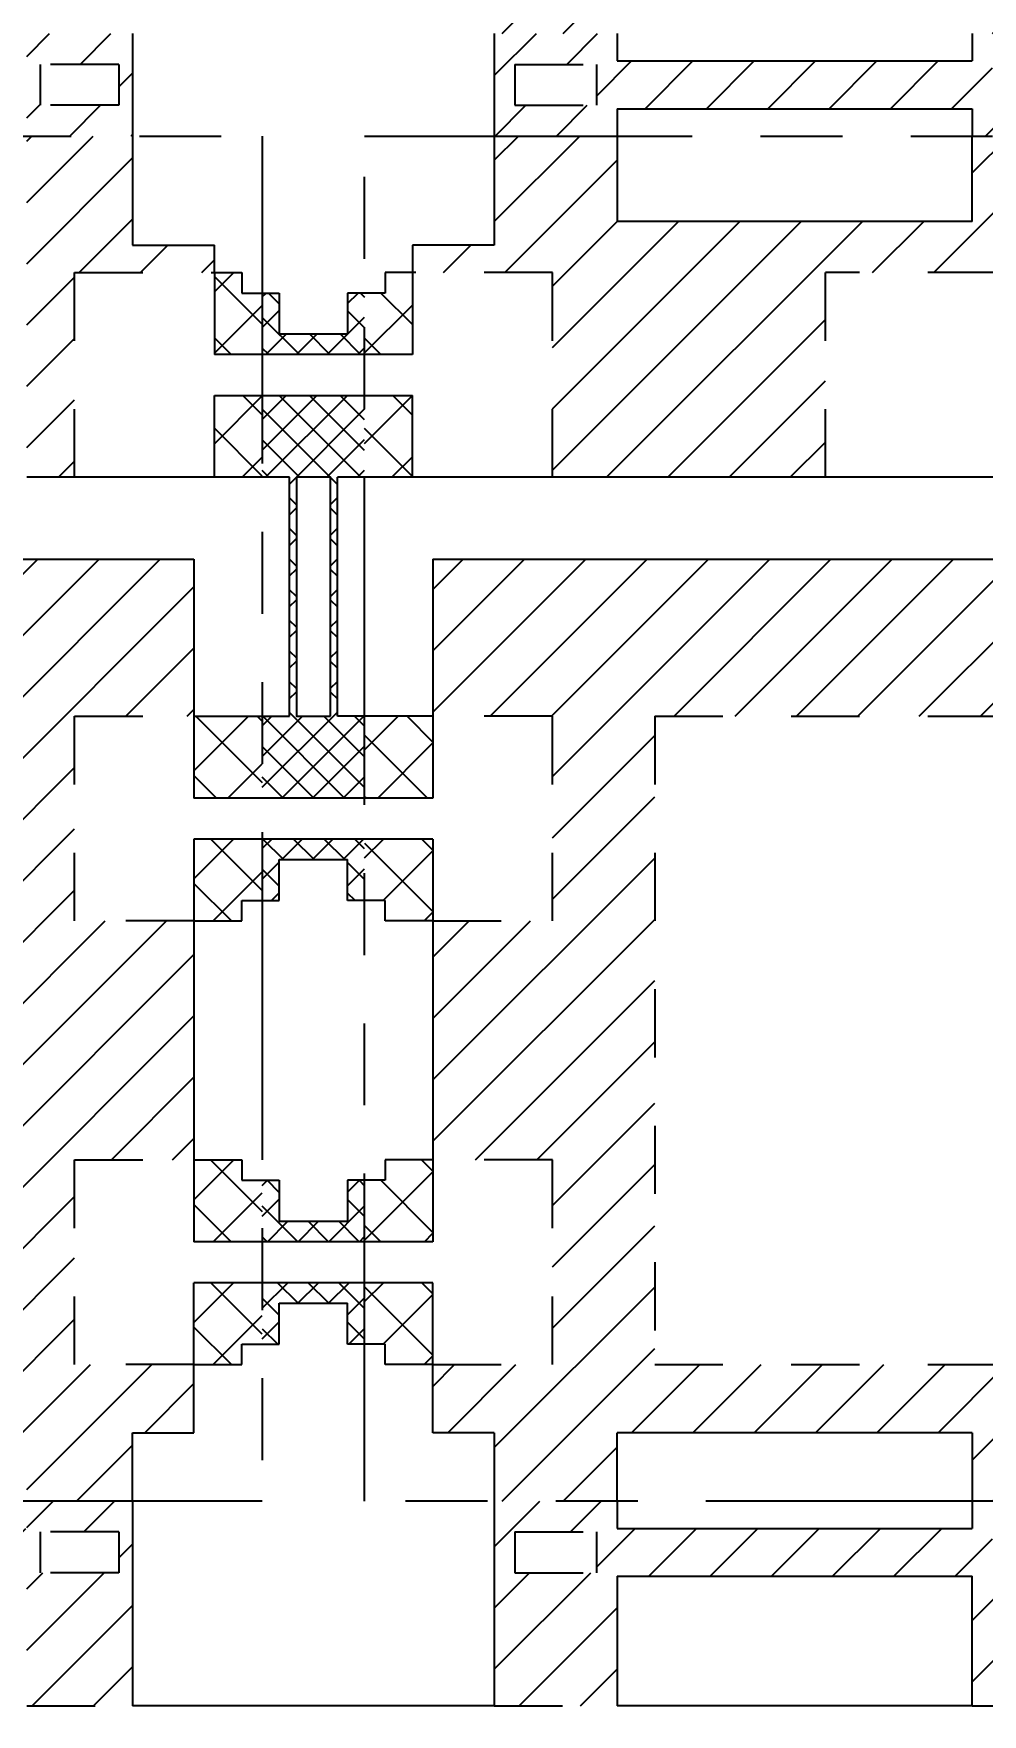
# Model space of a CAD drawing. Extents: x -338 to -53, y 67 to 196.
# Drawn here: x -319.7 to -318.31, y 117.715 to 120.178 of the extents above; entities that cross this region are included whole.
import ezdxf

# ---------------------------------------------------------------- set-up
doc = ezdxf.new("R2010")
doc.units = 0
doc.linetypes.add('ACAD_ISO09W100', pattern=[45, 24, -3, 6, -3, 6, -3])
doc.linetypes.add('HIDDEN', pattern=[0.375, 0.25, -0.125])
for name, color, linetype in [('dimension', 3, 'Continuous'), ('Etched Area', 4, 'Continuous'), ('Hidden', 4, 'HIDDEN'), ('PKG Line', 2, 'ACAD_ISO09W100')]:
    doc.layers.add(name, color=color, linetype=linetype)
doc.styles.add('SIMPLEX', font='SIMPLEX')
doc.dimstyles.new('1', dxfattribs={"dimtxt": 1, "dimasz": 1, "dimexe": 0.3, "dimexo": 0.3, "dimgap": 0.3, "dimtad": 0, "dimdec": 3, "dimzin": 1, "dimdsep": 46, "dimtxsty": 'SIMPLEX', "dimcen": 0, "dimclrd": 256, "dimclre": 256, "dimclrt": 7, "dimadec": 0, "dimazin": 1, "dimtm": 1.25, "dimtfac": 1, "dimtdec": 3, "dimtmove": 0, "dimatfit": 0, "dimfxl": 1, "dimtolj": 1, "dimtzin": 0, "dimlwd": -1, "dimlwe": -1, "dimarcsym": 1})
pattern_1 = [(45, (219.45187, 308.26846), (-0.0449012806, 0.0449012806), [])]
pattern_2 = [(45, (-586.18266, 158.607387), (-0.04490128, 0.04490128), [])]
pattern_3 = [(135, (-586.18266, 158.607387), (-0.04490128, -0.04490128), [])]
pattern_4 = [(45, (-584.03266, 158.607387), (-0.04490128, 0.04490128), [])]
pattern_5 = [(45, (-586.23266, 158.607387), (-0.04490128, 0.04490128), [])]
pattern_6 = [(135, (-586.23266, 158.607387), (-0.04490128, -0.04490128), [])]
pattern_7 = [(45, (-207.666178, 128.66751), (-0.02245064, 0.02245064), [])]
pattern_8 = [(135, (-207.666178, 128.66751), (-0.02245064, -0.02245064), [])]

# ---------------------------------------------------------------- blocks, each defined once
blk = doc.blocks.new('*D25')
at = {"layer": 'Defpoints', "color": 0, "transparency": 16777216}
for p in [(2540.3534, 1935.2739), (2409.9027, 1907.2739), (2416.2869, 1907.2739)]:
    blk.add_point(p, dxfattribs=at)
at = {"layer": 'dimension', "transparency": 16777216}
blk.add_line((2415.9869, 1907.2739), (2409.9027, 1907.2739), dxfattribs=at)
at = {"layer": 'dimension', "color": 7, "transparency": 16777216, "insert": (2407.1265, 1907.2739), "char_height": 1, "attachment_point": 5, "style": 'SIMPLEX'}
blk.add_mtext('\\A1;28.000', dxfattribs=at)
blk = doc.blocks.new('*D26')
at = {"layer": 'Defpoints', "color": 0, "transparency": 16777216}
for p in [(2540.3534, 1935.2739), (2409.9027, 1904.4489), (2420.8223, 1904.4489)]:
    blk.add_point(p, dxfattribs=at)
at = {"layer": 'dimension', "transparency": 16777216}
blk.add_line((2420.5223, 1904.4489), (2409.9027, 1904.4489), dxfattribs=at)
at = {"layer": 'dimension', "color": 7, "transparency": 16777216, "insert": (2407.1265, 1904.4489), "char_height": 1, "attachment_point": 5, "style": 'SIMPLEX'}
blk.add_mtext('\\A1;30.825', dxfattribs=at)
blk = doc.blocks.new('*D27')
at = {"layer": 'Defpoints', "color": 0, "transparency": 16777216}
for p in [(2540.3534, 1935.2739), (2409.9027, 1903.2739), (2416.9041, 1903.2739)]:
    blk.add_point(p, dxfattribs=at)
at = {"layer": 'dimension', "transparency": 16777216}
blk.add_line((2416.6041, 1903.2739), (2409.9027, 1903.2739), dxfattribs=at)
at = {"layer": 'dimension', "color": 7, "transparency": 16777216, "insert": (2407.1265, 1903.2739), "char_height": 1, "attachment_point": 5, "style": 'SIMPLEX'}
blk.add_mtext('\\A1;32.000', dxfattribs=at)
blk = doc.blocks.new('*D28')
at = {"layer": 'Defpoints', "color": 0, "transparency": 16777216}
for p in [(2540.3534, 1935.2739), (2409.9027, 1901.7739), (2425.6548, 1901.7739)]:
    blk.add_point(p, dxfattribs=at)
at = {"layer": 'dimension', "transparency": 16777216}
blk.add_line((2425.3548, 1901.7739), (2409.9027, 1901.7739), dxfattribs=at)
at = {"layer": 'dimension', "color": 7, "transparency": 16777216, "insert": (2407.1265, 1901.7739), "char_height": 1, "attachment_point": 5, "style": 'SIMPLEX'}
blk.add_mtext('\\A1;33.500', dxfattribs=at)
blk = doc.blocks.new('*D29')
at = {"layer": 'Defpoints', "color": 0, "transparency": 16777216}
for p in [(2540.3534, 1935.2739), (2416.1674, 1901.4286), (2409.9027, 1900.5521)]:
    blk.add_point(p, dxfattribs=at)
at = {"layer": 'dimension', "transparency": 16777216}
for p, q in [((2413.9027, 1901.4286), (2411.9027, 1900.5521)), ((2415.8674, 1901.4286), (2413.9027, 1901.4286)), ((2411.9027, 1900.5521), (2409.9027, 1900.5521))]:
    blk.add_line(p, q, dxfattribs=at)
at = {"layer": 'dimension', "color": 7, "transparency": 16777216, "insert": (2407.1265, 1900.5521), "char_height": 1, "attachment_point": 5, "style": 'SIMPLEX'}
blk.add_mtext('\\A1;33.845', dxfattribs=at)
blk = doc.blocks.new('*D30')
at = {"layer": 'Defpoints', "color": 0, "transparency": 16777216}
for p in [(2540.3534, 1935.2739), (2418.3305, 1900.2739), (2409.9027, 1899.3573)]:
    blk.add_point(p, dxfattribs=at)
at = {"layer": 'dimension', "transparency": 16777216}
for p, q in [((2413.9027, 1900.2739), (2411.9027, 1899.3573)), ((2418.0305, 1900.2739), (2413.9027, 1900.2739)), ((2411.9027, 1899.3573), (2409.9027, 1899.3573))]:
    blk.add_line(p, q, dxfattribs=at)
at = {"layer": 'dimension', "color": 7, "transparency": 16777216, "insert": (2407.1265, 1899.3573), "char_height": 1, "attachment_point": 5, "style": 'SIMPLEX'}
blk.add_mtext('\\A1;35.000', dxfattribs=at)
blk = doc.blocks.new('*D57')
at = {"layer": 'Defpoints', "color": 0, "transparency": 16777216}
for p in [(2540.3534, 1935.2739), (2421.0284, 1904.3432), (2421.0399, 1893.0124)]:
    blk.add_point(p, dxfattribs=at)
at = {"layer": 'dimension', "transparency": 16777216}
for p, q in [((2421.0284, 1904.0432), (2421.0284, 1897.0124)), ((2421.0284, 1897.0124), (2421.0399, 1895.0124)), ((2421.0399, 1895.0124), (2421.0399, 1893.0124))]:
    blk.add_line(p, q, dxfattribs=at)
at = {"layer": 'dimension', "color": 7, "transparency": 16777216, "insert": (2421.0399, 1889.9505), "char_height": 1, "attachment_point": 5, "rotation": 90, "style": 'SIMPLEX'}
blk.add_mtext('\\A1;119.325', dxfattribs=at)

msp = doc.modelspace()

# ---------------------------------------------------------------- hatches: boundary and pattern name
at = {"layer": 'Etched Area'}
h = msp.add_hatch(dxfattribs=at)
h.set_pattern_fill('ANSI31', color=256, scale=0.02)
h.set_pattern_definition([(45, (-584.03266, 160.757387), (-0.04490128, 0.04490128), [])])
h.paths.add_polyline_path([(-317.3155, 121.5577), (-319.1155, 121.5577), (-319.1155, 121.3277), (-318.9405, 121.3277), (-318.9405, 121.0277), (-319.1155, 121.0277), (-319.1155, 120.6777), (-318.9405, 120.6777), (-318.9405, 120.3777), (-319.1155, 120.3777), (-319.1155, 120.2777), (-319.0255, 120.2777), (-319.0255, 120.1777), (-318.8455, 120.1777), (-318.8455, 120.2777), (-318.3255, 120.2777), (-318.3255, 120.1777), (-318.1055, 120.1777), (-318.1055, 120.2777), (-317.5605, 120.2777), (-317.5605, 120.1777), (-317.4055, 120.1777), (-317.4055, 120.2777), (-317.3155, 120.2777), (-317.3155, 120.3777), (-317.4905, 120.3777), (-317.4905, 120.6777), (-317.3155, 120.6777), (-317.3155, 121.0277), (-317.4905, 121.0277), (-317.4905, 121.3277), (-317.3155, 121.3277)])
h.paths.add_polyline_path([(-318.7905, 121.3277), (-317.6405, 121.3277), (-317.6405, 120.5777), (-317.8405, 120.3777), (-318.7905, 120.3777)], flags=16)
h = msp.add_hatch(dxfattribs=at)
h.set_pattern_fill('ANSI31', color=256, scale=0.02)
h.set_pattern_definition(pattern_1)
h.paths.add_polyline_path([(-319.5555, 120.1777), (-319.7105, 120.1777), (-319.7105, 120.1377), (-320.2555, 120.1377), (-320.2555, 120.1777), (-320.4755, 120.1777), (-320.4755, 120.1377), (-320.9955, 120.1377), (-320.9955, 120.1777), (-321.1755, 120.1777), (-321.1755, 120.0277), (-320.9955, 120.0277), (-320.9955, 120.0677), (-320.4755, 120.0677), (-320.4755, 120.0277), (-320.2555, 120.0277), (-320.2555, 120.0677), (-319.7105, 120.0677), (-319.7105, 120.0277), (-319.5555, 120.0277)])
h.paths.add_polyline_path([(-320.2855, 120.0727), (-320.4455, 120.0727), (-320.4455, 120.1327), (-320.2855, 120.1327)], flags=16)
h.paths.add_polyline_path([(-319.6905, 120.1327), (-319.5755, 120.1327), (-319.5755, 120.0727), (-319.6905, 120.0727)], flags=16)
h.paths.add_polyline_path([(-321.0255, 120.0727), (-321.1455, 120.0727), (-321.1455, 120.1327), (-321.0255, 120.1327)], flags=16)
h = msp.add_hatch(dxfattribs=at)
h.set_pattern_fill('ANSI31', color=256, scale=0.02)
h.set_pattern_definition([(45, (221.60187, 308.26846), (-0.0449012806, 0.0449012806), [])])
h.paths.add_polyline_path([(-317.4055, 120.1777), (-317.5605, 120.1777), (-317.5605, 120.1377), (-318.1055, 120.1377), (-318.1055, 120.1777), (-318.3255, 120.1777), (-318.3255, 120.1377), (-318.8455, 120.1377), (-318.8455, 120.1777), (-319.0255, 120.1777), (-319.0255, 120.0277), (-318.8455, 120.0277), (-318.8455, 120.0677), (-318.3255, 120.0677), (-318.3255, 120.0277), (-318.1055, 120.0277), (-318.1055, 120.0677), (-317.5605, 120.0677), (-317.5605, 120.0277), (-317.4055, 120.0277)])
h.paths.add_polyline_path([(-318.1355, 120.0727), (-318.2955, 120.0727), (-318.2955, 120.1327), (-318.1355, 120.1327)], flags=16)
h.paths.add_polyline_path([(-317.5405, 120.1327), (-317.4255, 120.1327), (-317.4255, 120.0727), (-317.5405, 120.0727)], flags=16)
h.paths.add_polyline_path([(-318.8755, 120.0727), (-318.9955, 120.0727), (-318.9955, 120.1327), (-318.8755, 120.1327)], flags=16)
h = msp.add_hatch(dxfattribs=at)
h.set_pattern_fill('ANSI31', color=4, scale=0.02)
h.set_pattern_definition(pattern_2)
h.paths.add_polyline_path([(-319.5555, 120.0277), (-319.7105, 120.0277), (-319.7105, 119.5277), (-319.6405, 119.5277), (-319.6405, 119.8277), (-319.4355, 119.8277), (-319.4355, 119.8677), (-319.5555, 119.8677)])
h = msp.add_hatch(dxfattribs=at)
h.set_pattern_fill('ANSI31', color=256, scale=0.02)
h.set_pattern_definition(pattern_4)
h.paths.add_polyline_path([(-318.5405, 119.8277), (-317.8905, 119.8277), (-317.8905, 119.5277), (-317.8405, 119.5277), (-317.8405, 119.9027), (-318.1055, 119.9027), (-318.1055, 120.0277), (-318.3255, 120.0277), (-318.3255, 119.9027), (-318.8455, 119.9027), (-318.8455, 120.0277), (-319.0255, 120.0277), (-319.0255, 119.8677), (-319.1455, 119.8677), (-319.1455, 119.8277), (-318.9405, 119.8277), (-318.9405, 119.5277), (-318.5405, 119.5277)])
h = msp.add_hatch(dxfattribs=at)
h.set_pattern_fill('ANSI31', color=4, scale=0.02)
h.set_pattern_definition([(45, (-586.18266, 159.907387), (-0.04490128, 0.04490128), [])])
h.paths.add_polyline_path([(-319.4355, 119.8277), (-319.4355, 119.7077), (-319.3655, 119.7077), (-319.3655, 119.7977), (-319.3955, 119.7977), (-319.3955, 119.8277)])
h = msp.add_hatch(dxfattribs=at)
h.set_pattern_fill('ANSI31', color=4, scale=0.02, angle=90)
h.set_pattern_definition([(135, (-586.18266, 159.907387), (-0.04490128, -0.04490128), [])])
h.paths.add_polyline_path([(-319.4355, 119.8277), (-319.4355, 119.7077), (-319.3655, 119.7077), (-319.3655, 119.7977), (-319.3955, 119.7977), (-319.3955, 119.8277)])
h = msp.add_hatch(dxfattribs=at)
h.set_pattern_fill('ANSI31', color=4, scale=0.02)
h.set_pattern_definition([(45, (-586.23266, 159.907387), (-0.04490128, 0.04490128), [])])
h.paths.add_polyline_path([(-319.1455, 119.7077), (-319.1455, 119.8277), (-319.1855, 119.8277), (-319.1855, 119.7977), (-319.2155, 119.7977), (-319.2155, 119.7077)])
h = msp.add_hatch(dxfattribs=at)
h.set_pattern_fill('ANSI31', color=4, scale=0.02, angle=90)
h.set_pattern_definition([(135, (-586.23266, 159.907387), (-0.04490128, -0.04490128), [])])
h.paths.add_polyline_path([(-319.1455, 119.7077), (-319.1455, 119.8277), (-319.1855, 119.8277), (-319.1855, 119.7977), (-319.2155, 119.7977), (-319.2155, 119.7077)])
h = msp.add_hatch(dxfattribs=at)
h.set_pattern_fill('ANSI31', color=256, scale=0.01)
h.set_pattern_definition(pattern_7)
h.paths.add_polyline_path([(-319.2155, 119.7977), (-319.2405, 119.7977), (-319.2405, 119.7377), (-319.3405, 119.7377), (-319.3405, 119.7977), (-319.3655, 119.7977), (-319.3655, 119.7077), (-319.2155, 119.7077)])
h = msp.add_hatch(dxfattribs=at)
h.set_pattern_fill('ANSI31', color=256, scale=0.01, angle=90)
h.set_pattern_definition(pattern_8)
h.paths.add_polyline_path([(-319.2155, 119.7977), (-319.2405, 119.7977), (-319.2405, 119.7377), (-319.3405, 119.7377), (-319.3405, 119.7977), (-319.3655, 119.7977), (-319.3655, 119.7077), (-319.2155, 119.7077)])
h = msp.add_hatch(dxfattribs=at)
h.set_pattern_fill('ANSI31', color=4, scale=0.02, angle=90)
h.set_pattern_definition(pattern_3)
h.paths.add_polyline_path([(-319.3655, 119.6477), (-319.4355, 119.6477), (-319.4355, 119.5277), (-319.3655, 119.5277)])
h = msp.add_hatch(dxfattribs=at)
h.set_pattern_fill('ANSI31', color=4, scale=0.02)
h.set_pattern_definition(pattern_2)
h.paths.add_polyline_path([(-319.3655, 119.6477), (-319.4355, 119.6477), (-319.4355, 119.5277), (-319.3655, 119.5277)])
h = msp.add_hatch(dxfattribs=at)
h.set_pattern_fill('ANSI31', color=256, scale=0.01)
h.set_pattern_definition(pattern_7)
h.paths.add_polyline_path([(-319.2655, 119.1777), (-319.3155, 119.1777), (-319.3155, 119.5277), (-319.2655, 119.5277)])
h.paths.add_polyline_path([(-319.2155, 119.6477), (-319.3655, 119.6477), (-319.3655, 119.5277), (-319.3255, 119.5277), (-319.3255, 119.1777), (-319.3655, 119.1777), (-319.3655, 119.0577), (-319.2155, 119.0577), (-319.2155, 119.1777), (-319.2555, 119.1777), (-319.2555, 119.5277), (-319.2155, 119.5277)])
h = msp.add_hatch(dxfattribs=at)
h.set_pattern_fill('ANSI31', color=256, scale=0.01, angle=90)
h.set_pattern_definition(pattern_8)
h.paths.add_polyline_path([(-319.2655, 119.1777), (-319.3155, 119.1777), (-319.3155, 119.5277), (-319.2655, 119.5277)])
h.paths.add_polyline_path([(-319.2155, 119.6477), (-319.3655, 119.6477), (-319.3655, 119.5277), (-319.3255, 119.5277), (-319.3255, 119.1777), (-319.3655, 119.1777), (-319.3655, 119.0577), (-319.2155, 119.0577), (-319.2155, 119.1777), (-319.2555, 119.1777), (-319.2555, 119.5277), (-319.2155, 119.5277)])
h = msp.add_hatch(dxfattribs=at)
h.set_pattern_fill('ANSI31', color=4, scale=0.02, angle=90)
h.set_pattern_definition(pattern_6)
h.paths.add_polyline_path([(-319.1455, 119.6477), (-319.2155, 119.6477), (-319.2155, 119.5277), (-319.1455, 119.5277)])
h = msp.add_hatch(dxfattribs=at)
h.set_pattern_fill('ANSI31', color=4, scale=0.02)
h.set_pattern_definition(pattern_5)
h.paths.add_polyline_path([(-319.1455, 119.6477), (-319.2155, 119.6477), (-319.2155, 119.5277), (-319.1455, 119.5277)])
h = msp.add_hatch(dxfattribs=at)
h.set_pattern_fill('ANSI31', color=256, scale=0.02)
h.set_pattern_definition(pattern_2)
h.paths.add_polyline_path([(-319.4655, 119.4077), (-321.2655, 119.4077), (-321.2655, 119.1777), (-321.0905, 119.1777), (-321.0905, 118.8777), (-321.2655, 118.8777), (-321.2655, 118.5277), (-321.0905, 118.5277), (-321.0905, 118.2277), (-321.2655, 118.2277), (-321.2655, 118.1277), (-321.1755, 118.1277), (-321.1755, 118.0277), (-320.9955, 118.0277), (-320.9955, 118.1277), (-320.4755, 118.1277), (-320.4755, 118.0277), (-320.2555, 118.0277), (-320.2555, 118.1277), (-319.7105, 118.1277), (-319.7105, 118.0277), (-319.5555, 118.0277), (-319.5555, 118.1277), (-319.4655, 118.1277), (-319.4655, 118.2277), (-319.6405, 118.2277), (-319.6405, 118.5277), (-319.4655, 118.5277), (-319.4655, 118.8777), (-319.6405, 118.8777), (-319.6405, 119.1777), (-319.4655, 119.1777)])
h.paths.add_polyline_path([(-320.9405, 119.1777), (-319.7905, 119.1777), (-319.7905, 118.4277), (-319.9905, 118.2277), (-320.9405, 118.2277)], flags=16)
h = msp.add_hatch(dxfattribs=at)
h.set_pattern_fill('ANSI31', color=256, scale=0.02)
h.set_pattern_definition(pattern_4)
h.paths.add_polyline_path([(-317.3155, 119.4077), (-319.1155, 119.4077), (-319.1155, 119.1777), (-318.9405, 119.1777), (-318.9405, 118.8777), (-319.1155, 118.8777), (-319.1155, 118.5277), (-318.9405, 118.5277), (-318.9405, 118.2277), (-319.1155, 118.2277), (-319.1155, 118.1277), (-319.0255, 118.1277), (-319.0255, 118.0277), (-318.8455, 118.0277), (-318.8455, 118.1277), (-318.3255, 118.1277), (-318.3255, 118.0277), (-318.1055, 118.0277), (-318.1055, 118.1277), (-317.5605, 118.1277), (-317.5605, 118.0277), (-317.4055, 118.0277), (-317.4055, 118.1277), (-317.3155, 118.1277), (-317.3155, 118.2277), (-317.4905, 118.2277), (-317.4905, 118.5277), (-317.3155, 118.5277), (-317.3155, 118.8777), (-317.4905, 118.8777), (-317.4905, 119.1777), (-317.3155, 119.1777)])
h.paths.add_polyline_path([(-318.7905, 119.1777), (-317.6405, 119.1777), (-317.6405, 118.4277), (-317.8405, 118.2277), (-318.7905, 118.2277)], flags=16)
h = msp.add_hatch(dxfattribs=at)
h.set_pattern_fill('ANSI31', color=4, scale=0.02, angle=90)
h.set_pattern_definition(pattern_3)
h.paths.add_polyline_path([(-319.3655, 119.1777), (-319.4655, 119.1777), (-319.4655, 119.0577), (-319.3655, 119.0577)])
h = msp.add_hatch(dxfattribs=at)
h.set_pattern_fill('ANSI31', color=4, scale=0.02)
h.set_pattern_definition(pattern_2)
h.paths.add_polyline_path([(-319.3655, 119.1777), (-319.4655, 119.1777), (-319.4655, 119.0577), (-319.3655, 119.0577)])
h = msp.add_hatch(dxfattribs=at)
h.set_pattern_fill('ANSI31', color=4, scale=0.02, angle=90)
h.set_pattern_definition(pattern_6)
h.paths.add_polyline_path([(-319.1155, 119.1777), (-319.2155, 119.1777), (-319.2155, 119.0577), (-319.1155, 119.0577)])
h = msp.add_hatch(dxfattribs=at)
h.set_pattern_fill('ANSI31', color=4, scale=0.02)
h.set_pattern_definition(pattern_5)
h.paths.add_polyline_path([(-319.1155, 119.1777), (-319.2155, 119.1777), (-319.2155, 119.0577), (-319.1155, 119.0577)])
h = msp.add_hatch(dxfattribs=at)
h.set_pattern_fill('ANSI31', color=4, scale=0.02)
h.set_pattern_definition([(45, (-586.18266, 159.257387), (-0.04490128, 0.04490128), [])])
h.paths.add_polyline_path([(-319.3655, 118.9077), (-319.3955, 118.9077), (-319.3955, 118.8777), (-319.4655, 118.8777), (-319.4655, 118.9977), (-319.3655, 118.9977)])
h = msp.add_hatch(dxfattribs=at)
h.set_pattern_fill('ANSI31', color=4, scale=0.02, angle=90)
h.set_pattern_definition([(135, (-586.18266, 159.257387), (-0.04490128, -0.04490128), [])])
h.paths.add_polyline_path([(-319.3655, 118.9077), (-319.3955, 118.9077), (-319.3955, 118.8777), (-319.4655, 118.8777), (-319.4655, 118.9977), (-319.3655, 118.9977)])
h = msp.add_hatch(dxfattribs=at)
h.set_pattern_fill('ANSI31', color=256, scale=0.01)
h.set_pattern_definition(pattern_7)
h.paths.add_polyline_path([(-319.2155, 118.9977), (-319.3655, 118.9977), (-319.3655, 118.9077), (-319.3405, 118.9077), (-319.3405, 118.9677), (-319.2405, 118.9677), (-319.2405, 118.9077), (-319.2155, 118.9077)])
h = msp.add_hatch(dxfattribs=at)
h.set_pattern_fill('ANSI31', color=256, scale=0.01, angle=90)
h.set_pattern_definition(pattern_8)
h.paths.add_polyline_path([(-319.2155, 118.9977), (-319.3655, 118.9977), (-319.3655, 118.9077), (-319.3405, 118.9077), (-319.3405, 118.9677), (-319.2405, 118.9677), (-319.2405, 118.9077), (-319.2155, 118.9077)])
h = msp.add_hatch(dxfattribs=at)
h.set_pattern_fill('ANSI31', color=4, scale=0.02)
h.set_pattern_definition([(45, (-586.23266, 159.257387), (-0.04490128, 0.04490128), [])])
h.paths.add_polyline_path([(-319.1155, 118.8777), (-319.1855, 118.8777), (-319.1855, 118.9077), (-319.2155, 118.9077), (-319.2155, 118.9977), (-319.1155, 118.9977)])
h = msp.add_hatch(dxfattribs=at)
h.set_pattern_fill('ANSI31', color=4, scale=0.02, angle=90)
h.set_pattern_definition([(135, (-586.23266, 159.257387), (-0.04490128, -0.04490128), [])])
h.paths.add_polyline_path([(-319.1155, 118.8777), (-319.1855, 118.8777), (-319.1855, 118.9077), (-319.2155, 118.9077), (-319.2155, 118.9977), (-319.1155, 118.9977)])
h = msp.add_hatch(dxfattribs=at)
h.set_pattern_fill('ANSI31', color=4, scale=0.02)
h.set_pattern_definition(pattern_2)
h.paths.add_polyline_path([(-319.3655, 118.4977), (-319.3955, 118.4977), (-319.3955, 118.5277), (-319.4655, 118.5277), (-319.4655, 118.4077), (-319.3655, 118.4077)])
h = msp.add_hatch(dxfattribs=at)
h.set_pattern_fill('ANSI31', color=4, scale=0.02, angle=90)
h.set_pattern_definition(pattern_3)
h.paths.add_polyline_path([(-319.3655, 118.4977), (-319.3955, 118.4977), (-319.3955, 118.5277), (-319.4655, 118.5277), (-319.4655, 118.4077), (-319.3655, 118.4077)])
h = msp.add_hatch(dxfattribs=at)
h.set_pattern_fill('ANSI31', color=4, scale=0.02)
h.set_pattern_definition(pattern_5)
h.paths.add_polyline_path([(-319.1155, 118.5277), (-319.1855, 118.5277), (-319.1855, 118.4977), (-319.2155, 118.4977), (-319.2155, 118.4077), (-319.1155, 118.4077)])
h = msp.add_hatch(dxfattribs=at)
h.set_pattern_fill('ANSI31', color=4, scale=0.02, angle=90)
h.set_pattern_definition(pattern_6)
h.paths.add_polyline_path([(-319.1155, 118.5277), (-319.1855, 118.5277), (-319.1855, 118.4977), (-319.2155, 118.4977), (-319.2155, 118.4077), (-319.1155, 118.4077)])
h = msp.add_hatch(dxfattribs=at)
h.set_pattern_fill('ANSI31', color=256, scale=0.01)
h.set_pattern_definition(pattern_7)
h.paths.add_polyline_path([(-319.2155, 118.4977), (-319.2405, 118.4977), (-319.2405, 118.4377), (-319.3405, 118.4377), (-319.3405, 118.4977), (-319.3655, 118.4977), (-319.3655, 118.4077), (-319.2155, 118.4077)])
h = msp.add_hatch(dxfattribs=at)
h.set_pattern_fill('ANSI31', color=256, scale=0.01, angle=90)
h.set_pattern_definition(pattern_8)
h.paths.add_polyline_path([(-319.2155, 118.4977), (-319.2405, 118.4977), (-319.2405, 118.4377), (-319.3405, 118.4377), (-319.3405, 118.4977), (-319.3655, 118.4977), (-319.3655, 118.4077), (-319.2155, 118.4077)])
h = msp.add_hatch(dxfattribs=at)
h.set_pattern_fill('ANSI31', color=4, scale=0.02)
h.set_pattern_definition(pattern_2)
h.paths.add_polyline_path([(-319.3655, 118.2577), (-319.3955, 118.2577), (-319.3955, 118.2277), (-319.4655, 118.2277), (-319.4655, 118.3477), (-319.3655, 118.3477)])
h = msp.add_hatch(dxfattribs=at)
h.set_pattern_fill('ANSI31', color=4, scale=0.02, angle=90)
h.set_pattern_definition(pattern_3)
h.paths.add_polyline_path([(-319.3655, 118.2577), (-319.3955, 118.2577), (-319.3955, 118.2277), (-319.4655, 118.2277), (-319.4655, 118.3477), (-319.3655, 118.3477)])
h = msp.add_hatch(dxfattribs=at)
h.set_pattern_fill('ANSI31', color=256, scale=0.01)
h.set_pattern_definition(pattern_7)
h.paths.add_polyline_path([(-319.2155, 118.3477), (-319.3655, 118.3477), (-319.3655, 118.2577), (-319.3405, 118.2577), (-319.3405, 118.3177), (-319.2405, 118.3177), (-319.2405, 118.2577), (-319.2155, 118.2577)])
h = msp.add_hatch(dxfattribs=at)
h.set_pattern_fill('ANSI31', color=256, scale=0.01, angle=90)
h.set_pattern_definition(pattern_8)
h.paths.add_polyline_path([(-319.2155, 118.3477), (-319.3655, 118.3477), (-319.3655, 118.2577), (-319.3405, 118.2577), (-319.3405, 118.3177), (-319.2405, 118.3177), (-319.2405, 118.2577), (-319.2155, 118.2577)])
h = msp.add_hatch(dxfattribs=at)
h.set_pattern_fill('ANSI31', color=4, scale=0.02)
h.set_pattern_definition(pattern_5)
h.paths.add_polyline_path([(-319.1155, 118.2277), (-319.1855, 118.2277), (-319.1855, 118.2577), (-319.2155, 118.2577), (-319.2155, 118.3477), (-319.1155, 118.3477)])
h = msp.add_hatch(dxfattribs=at)
h.set_pattern_fill('ANSI31', color=4, scale=0.02, angle=90)
h.set_pattern_definition(pattern_6)
h.paths.add_polyline_path([(-319.1155, 118.2277), (-319.1855, 118.2277), (-319.1855, 118.2577), (-319.2155, 118.2577), (-319.2155, 118.3477), (-319.1155, 118.3477)])
h = msp.add_hatch(dxfattribs=at)
h.set_pattern_fill('ANSI31', color=256, scale=0.02)
h.set_pattern_definition(pattern_1)
h.paths.add_polyline_path([(-320.9955, 117.9177), (-320.4755, 117.9177), (-320.4755, 117.7277), (-320.2555, 117.7277), (-320.2555, 117.9177), (-319.7105, 117.9177), (-319.7105, 117.7277), (-319.5555, 117.7277), (-319.5555, 117.9177), (-319.5555, 118.0277), (-319.7105, 118.0277), (-319.7105, 117.9877), (-320.2555, 117.9877), (-320.2555, 118.0277), (-320.4755, 118.0277), (-320.4755, 117.9877), (-320.9955, 117.9877), (-320.9955, 118.0277), (-321.1755, 118.0277), (-321.1755, 117.7277), (-320.9955, 117.7277)])
h.paths.add_polyline_path([(-321.1455, 117.9227), (-321.1455, 117.9827), (-321.0255, 117.9827), (-321.0255, 117.9227)], flags=16)
h.paths.add_polyline_path([(-320.4455, 117.9227), (-320.4455, 117.9827), (-320.2855, 117.9827), (-320.2855, 117.9227)], flags=16)
h.paths.add_polyline_path([(-319.6905, 117.9227), (-319.6905, 117.9827), (-319.5755, 117.9827), (-319.5755, 117.9227)], flags=16)
h = msp.add_hatch(dxfattribs=at)
h.set_pattern_fill('ANSI31', color=256, scale=0.02)
h.set_pattern_definition([(45, (221.60187, 308.26846), (-0.0449012806, 0.0449012806), [])])
h.paths.add_polyline_path([(-318.8455, 117.9177), (-318.3255, 117.9177), (-318.3255, 117.7277), (-318.1055, 117.7277), (-318.1055, 117.9177), (-317.5605, 117.9177), (-317.5605, 117.7277), (-317.4055, 117.7277), (-317.4055, 117.9177), (-317.4055, 118.0277), (-317.5605, 118.0277), (-317.5605, 117.9877), (-318.1055, 117.9877), (-318.1055, 118.0277), (-318.3255, 118.0277), (-318.3255, 117.9877), (-318.8455, 117.9877), (-318.8455, 118.0277), (-319.0255, 118.0277), (-319.0255, 117.7277), (-318.8455, 117.7277)])
h.paths.add_polyline_path([(-318.9955, 117.9227), (-318.9955, 117.9827), (-318.8755, 117.9827), (-318.8755, 117.9227)], flags=16)
h.paths.add_polyline_path([(-318.2955, 117.9227), (-318.2955, 117.9827), (-318.1355, 117.9827), (-318.1355, 117.9227)], flags=16)
h.paths.add_polyline_path([(-317.5405, 117.9227), (-317.5405, 117.9827), (-317.4255, 117.9827), (-317.4255, 117.9227)], flags=16)

# ---------------------------------------------------------------- linework, layer by layer
for p, q in [((-319.5555, 120.1777), (-319.5555, 120.0277)), ((-319.0255, 120.1777), (-319.0255, 120.0277)), ((-318.8455, 120.1777), (-318.8455, 120.1377)), ((-318.3255, 120.1777), (-318.3255, 120.1377)), ((-318.8455, 120.1377), (-318.3255, 120.1377)), ((-318.8455, 120.0677), (-318.3255, 120.0677)), ((-318.8455, 120.0677), (-318.8455, 120.0277)), ((-318.3255, 120.0677), (-318.3255, 120.0277)), ((-319.5555, 120.0277), (-319.5555, 119.8677)), ((-319.0255, 120.0277), (-319.0255, 119.8677)), ((-318.8455, 120.0277), (-318.8455, 119.9027)), ((-318.3255, 119.9027), (-318.3255, 120.0277)), ((-318.3255, 119.9027), (-318.8455, 119.9027)), ((-319.5555, 119.8677), (-319.4355, 119.8677)), ((-319.4355, 119.8277), (-319.4355, 119.8677)), ((-319.1455, 119.8677), (-319.1455, 119.7077)), ((-319.0255, 119.8677), (-319.1455, 119.8677)), ((-319.4355, 119.8277), (-319.4355, 119.7077)), ((-319.4355, 119.8277), (-319.3955, 119.8277)), ((-319.3955, 119.8277), (-319.3955, 119.7977)), ((-319.1455, 119.8277), (-319.1855, 119.8277)), ((-319.1855, 119.8277), (-319.1855, 119.7977)), ((-319.3955, 119.7977), (-319.3655, 119.7977)), ((-319.3655, 119.7977), (-319.3405, 119.7977)), ((-319.3405, 119.7977), (-319.3405, 119.7377)), ((-319.2155, 119.7977), (-319.2405, 119.7977)), ((-319.2405, 119.7977), (-319.2405, 119.7377)), ((-319.1855, 119.7977), (-319.2155, 119.7977)), ((-319.3405, 119.7377), (-319.2405, 119.7377)), ((-319.3655, 119.7077), (-319.4355, 119.7077)), ((-319.2155, 119.7077), (-319.3655, 119.7077)), ((-319.1455, 119.7077), (-319.2155, 119.7077)), ((-319.4355, 119.6477), (-319.3655, 119.6477)), ((-319.4355, 119.5277), (-319.4355, 119.6477)), ((-319.3655, 119.6477), (-319.2155, 119.6477)), ((-319.2155, 119.6477), (-319.1455, 119.6477)), ((-319.1455, 119.5277), (-319.1455, 119.6477)), ((-319.3655, 119.5277), (-319.7105, 119.5277)), ((-319.3255, 119.5277), (-319.3655, 119.5277)), ((-319.3255, 119.1777), (-319.3255, 119.5277)), ((-319.2155, 119.5277), (-319.2555, 119.5277)), ((-319.2555, 119.1777), (-319.2555, 119.5277)), ((-317.8405, 119.5277), (-319.2155, 119.5277)), ((-321.2655, 119.4077), (-319.4655, 119.4077)), ((-319.4655, 119.4077), (-319.4655, 119.0577)), ((-319.1155, 119.4077), (-317.3155, 119.4077)), ((-319.1155, 119.4077), (-319.1155, 119.0577)), ((-319.4655, 119.1777), (-319.3655, 119.1777)), ((-319.3655, 119.1777), (-319.3255, 119.1777)), ((-319.2155, 119.1777), (-319.2555, 119.1777)), ((-319.1155, 119.1777), (-319.2155, 119.1777)), ((-319.3655, 119.0577), (-319.4655, 119.0577)), ((-319.2155, 119.0577), (-319.3655, 119.0577)), ((-319.1155, 119.0577), (-319.2155, 119.0577)), ((-319.4655, 118.9977), (-319.4655, 118.4077)), ((-319.3655, 118.9977), (-319.4655, 118.9977)), ((-319.2155, 118.9977), (-319.3655, 118.9977)), ((-319.1155, 118.9977), (-319.2155, 118.9977)), ((-319.1155, 118.9977), (-319.1155, 118.4077)), ((-319.3405, 118.9677), (-319.2405, 118.9677)), ((-319.3405, 118.9077), (-319.3405, 118.9677)), ((-319.2405, 118.9077), (-319.2405, 118.9677)), ((-319.3955, 118.8777), (-319.3955, 118.9077)), ((-319.3955, 118.9077), (-319.3655, 118.9077)), ((-319.3655, 118.9077), (-319.3405, 118.9077)), ((-319.2155, 118.9077), (-319.2405, 118.9077)), ((-319.1855, 118.9077), (-319.2155, 118.9077)), ((-319.1855, 118.8777), (-319.1855, 118.9077)), ((-319.4655, 118.8777), (-319.3955, 118.8777)), ((-319.1155, 118.8777), (-319.1855, 118.8777)), ((-319.4655, 118.5277), (-319.3955, 118.5277)), ((-319.3955, 118.5277), (-319.3955, 118.4977)), ((-319.1155, 118.5277), (-319.1855, 118.5277)), ((-319.1855, 118.5277), (-319.1855, 118.4977)), ((-319.3955, 118.4977), (-319.3655, 118.4977)), ((-319.3655, 118.4977), (-319.3405, 118.4977)), ((-319.3405, 118.4977), (-319.3405, 118.4377)), ((-319.2155, 118.4977), (-319.2405, 118.4977)), ((-319.2405, 118.4977), (-319.2405, 118.4377)), ((-319.1855, 118.4977), (-319.2155, 118.4977)), ((-319.3405, 118.4377), (-319.2405, 118.4377)), ((-319.3655, 118.4077), (-319.4655, 118.4077)), ((-319.2155, 118.4077), (-319.3655, 118.4077)), ((-319.1155, 118.4077), (-319.2155, 118.4077)), ((-319.4655, 118.1277), (-319.4655, 118.3477)), ((-319.3655, 118.3477), (-319.4655, 118.3477)), ((-319.2155, 118.3477), (-319.3655, 118.3477)), ((-319.1155, 118.3477), (-319.2155, 118.3477)), ((-319.1155, 118.1277), (-319.1155, 118.3477)), ((-319.3405, 118.3177), (-319.2405, 118.3177)), ((-319.3405, 118.2577), (-319.3405, 118.3177)), ((-319.2405, 118.2577), (-319.2405, 118.3177)), ((-319.3955, 118.2277), (-319.3955, 118.2577)), ((-319.3955, 118.2577), (-319.3655, 118.2577)), ((-319.3655, 118.2577), (-319.3405, 118.2577)), ((-319.2155, 118.2577), (-319.2405, 118.2577)), ((-319.1855, 118.2577), (-319.2155, 118.2577)), ((-319.1855, 118.2277), (-319.1855, 118.2577)), ((-319.4655, 118.2277), (-319.3955, 118.2277)), ((-319.1155, 118.2277), (-319.1855, 118.2277)), ((-319.5555, 118.1277), (-319.4655, 118.1277)), ((-319.5555, 118.0277), (-319.5555, 118.1277)), ((-319.0255, 118.1277), (-319.1155, 118.1277)), ((-319.0255, 118.1277), (-319.0255, 118.0277)), ((-318.3255, 118.1277), (-318.8455, 118.1277)), ((-318.8455, 118.0277), (-318.8455, 118.1277)), ((-318.3255, 118.1277), (-318.3255, 118.0277)), ((-319.5555, 118.0277), (-319.5555, 117.9177)), ((-319.0255, 118.0277), (-319.0255, 117.7277)), ((-318.8455, 118.0277), (-318.8455, 117.9877)), ((-318.3255, 118.0277), (-318.3255, 117.9877)), ((-318.8455, 117.9877), (-318.3255, 117.9877)), ((-319.5555, 117.9177), (-319.5555, 117.7277)), ((-318.8455, 117.9177), (-318.3255, 117.9177)), ((-318.8455, 117.9177), (-318.8455, 117.7277)), ((-318.3255, 117.7277), (-318.3255, 117.9177)), ((-319.0255, 117.7277), (-319.5555, 117.7277)), ((-318.3255, 117.7277), (-318.8455, 117.7277))]:
    msp.add_line(p, q)
msp.add_lwpolyline([(-319.2655, 119.1777), (-319.2655, 119.5277), (-319.3155, 119.5277), (-319.3155, 119.1777)], close=True)
at = {"layer": 'Hidden', "ltscale": 0.3}
for p, q in [((-319.5755, 120.1327), (-319.6905, 120.1327)), ((-319.6905, 120.0727), (-319.6905, 120.1327)), ((-319.5755, 120.1327), (-319.5755, 120.0727)), ((-318.9955, 120.1327), (-318.9955, 120.0727)), ((-318.9955, 120.1327), (-318.8755, 120.1327)), ((-318.8755, 120.0727), (-318.8755, 120.1327)), ((-319.5755, 120.0727), (-319.6905, 120.0727)), ((-318.9955, 120.0727), (-318.8755, 120.0727)), ((-319.6405, 119.8277), (-319.4355, 119.8277)), ((-319.6405, 119.5277), (-319.6405, 119.8277)), ((-318.9405, 119.8277), (-319.1455, 119.8277)), ((-318.9405, 119.5277), (-318.9405, 119.8277)), ((-317.8905, 119.8277), (-318.5405, 119.8277)), ((-318.5405, 119.5277), (-318.5405, 119.8277)), ((-319.6405, 118.8777), (-319.6405, 119.1777)), ((-319.6405, 119.1777), (-319.4655, 119.1777)), ((-318.9405, 119.1777), (-319.1155, 119.1777)), ((-318.9405, 118.8777), (-318.9405, 119.1777)), ((-318.7905, 119.1777), (-317.6405, 119.1777)), ((-318.7905, 119.1777), (-318.7905, 118.2277)), ((-319.4655, 118.8777), (-319.6405, 118.8777)), ((-319.1155, 118.8777), (-318.9405, 118.8777)), ((-319.6405, 118.2277), (-319.6405, 118.5277)), ((-319.6405, 118.5277), (-319.4655, 118.5277)), ((-318.9405, 118.5277), (-319.1155, 118.5277)), ((-318.9405, 118.2277), (-318.9405, 118.5277)), ((-319.4655, 118.2277), (-319.6405, 118.2277)), ((-319.1155, 118.2277), (-318.9405, 118.2277)), ((-318.7905, 118.2277), (-317.8405, 118.2277)), ((-319.5755, 117.9827), (-319.6905, 117.9827)), ((-319.6905, 117.9227), (-319.6905, 117.9827)), ((-319.5755, 117.9827), (-319.5755, 117.9227)), ((-318.9955, 117.9827), (-318.9955, 117.9227)), ((-318.9955, 117.9827), (-318.8755, 117.9827)), ((-318.8755, 117.9227), (-318.8755, 117.9827)), ((-319.5755, 117.9227), (-319.6905, 117.9227)), ((-318.9955, 117.9227), (-318.8755, 117.9227)), ((-319.7105, 117.7277), (-319.5555, 117.7277)), ((-319.0255, 117.7277), (-318.8455, 117.7277)), ((-318.3255, 117.7277), (-318.1055, 117.7277))]:
    msp.add_line(p, q, dxfattribs=at)
at = {"layer": 'PKG Line', "ltscale": 0.02}
for points in [[(-321.3655, 120.0277), (-319.3655, 120.0277), (-319.3655, 118.0277), (-321.3655, 118.0277)], [(-319.2155, 120.0277), (-317.2155, 120.0277), (-317.2155, 118.0277), (-319.2155, 118.0277)]]:
    msp.add_lwpolyline(points, close=True, dxfattribs=at)

# ---------------------------------------------------------------- dimensions: what is measured, and where the dimension line sits
at = {"layer": 'dimension'}
for feature_location, offset, dtype, picture, middle in [((-326.182, 120.0527), (-6.3842, 0), 0, '*D25', (-335.3424, 120.0527)), ((-321.6466, 117.2277), (-10.9196, 0), 0, '*D26', (-335.3424, 117.2277)), ((-325.5648, 116.0527), (-7.0014, 0), 0, '*D27', (-335.3424, 116.0527)), ((-316.8141, 114.5527), (-15.7521, 0), 0, '*D28', (-335.3424, 114.5527)), ((-326.3015, 114.2074), (-6.2647, -0.8765), 0, '*D29', (-335.3424, 113.3309)), ((-324.1384, 113.0527), (-8.4278, -0.9166), 0, '*D30', (-335.3424, 112.1361)), ((-321.4405, 117.122), (0.0115, -11.3308), 1, '*D57', (-321.429, 102.7293))]:
    dim = msp.add_ordinate_dim(feature_location=feature_location, offset=offset, dtype=dtype, origin=(-202.1155, 148.0527), dimstyle='1', dxfattribs=at)
    dim.commit()
    dim.dimension.update_dxf_attribs({"geometry": picture, "text_midpoint": middle, "insert": (-2742.4689, -1787.2212)})

doc.saveas('drawing.dxf')
